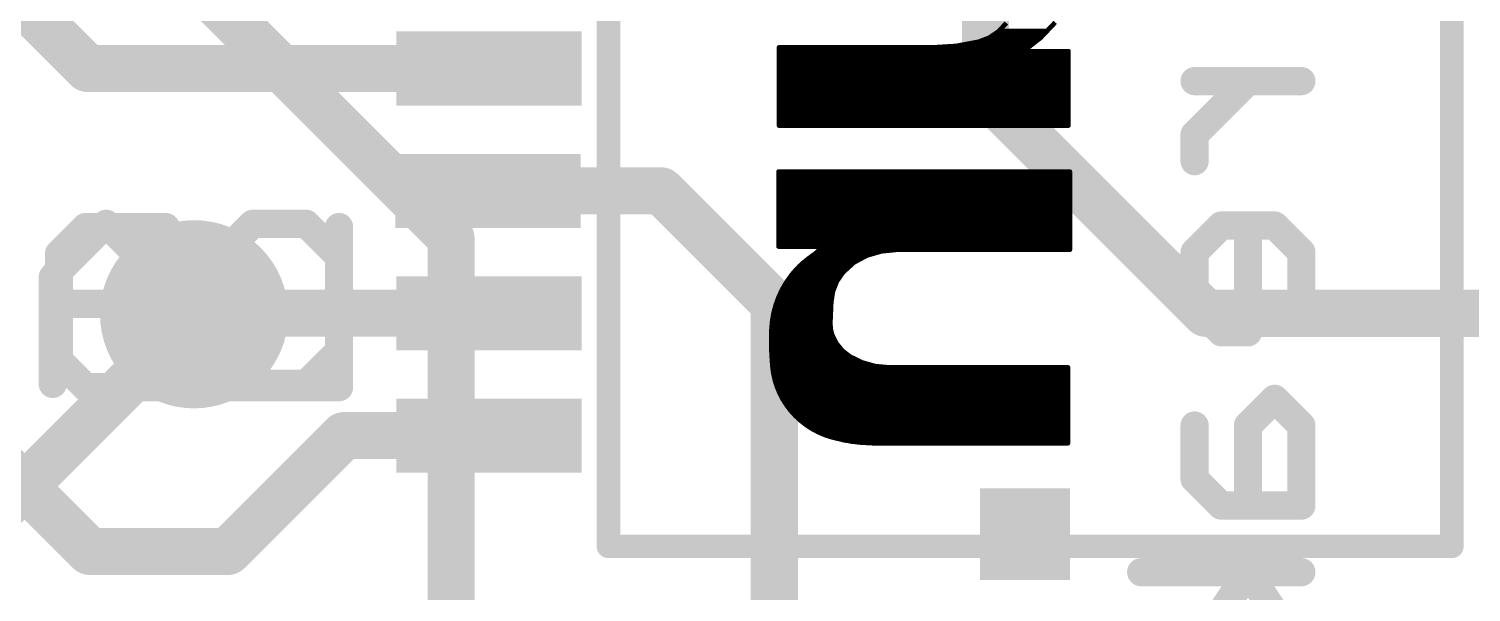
# Model space of a CAD drawing. Extents: x -4.1 to 20.4, y -14 to 28.1.
# Drawn here: x 4.74 to 12.52, y 9.87 to 12.91 of the extents above; entities that cross this region are included whole.
import ezdxf

# ---------------------------------------------------------------- set-up
doc = ezdxf.new("R2010")
doc.units = 0
for name, color, linetype in [('1', 12, 'CONTINUOUS'), ('16', 132, 'CONTINUOUS'), ('18', 110, 'CONTINUOUS'), ('21', 41, 'CONTINUOUS'), ('22', 40, 'CONTINUOUS'), ('51', 53, 'CONTINUOUS')]:
    doc.layers.add(name, color=color, linetype=linetype)

# ---------------------------------------------------------------- blocks, each defined once
blk = doc.blocks.new('RECT')
blk.add_solid([(-0.5, -0.5), (0.5, -0.5), (-0.5, 0.5), (0.5, 0.5)])
blk = doc.blocks.new('ROUNDV')
at = {"const_width": 0.5}
blk.add_lwpolyline([(0, -0.25, 1), (0, 0.25, 1), (0, -0.25)], format="xyb", dxfattribs=at)

msp = doc.modelspace()

# ---------------------------------------------------------------- linework, layer by layer
at = {"layer": '1', "const_width": 0.254}
for points in [[(9.9035, 15.2248), (9.9035, 12.5679)], [(5.0567, 12.7004), (3.7922, 13.9649)], [(7.223, 12.7004), (5.0567, 12.7004)], [(9.9035, 12.5679), (11.0922, 11.3792)], [(7.217, 12.04), (8.153, 12.04)], [(8.153, 12.04), (8.763, 11.43)], [(5.0673, 10.094), (3.7363, 11.4249)], [(8.763, 11.43), (8.763, 2.413)], [(5.6367, 11.3796), (5.6312, 11.3741)], [(7.223, 11.3796), (5.6367, 11.3796)], [(11.0922, 11.3792), (13.0646, 11.3792)], [(6.4393, 10.7192), (5.8141, 10.094)], [(7.223, 10.7192), (6.4393, 10.7192)], [(5.8141, 10.094), (5.0673, 10.094)]]:
    msp.add_lwpolyline(points, dxfattribs=at)
at = {"layer": '1', "const_width": 0.127}
for points in [[(5.0567, 12.7639, 1), (5.0567, 12.6369)], [(5.0118, 12.6555, 1), (5.1016, 12.7453)], [(7.223, 12.6369, 1), (7.223, 12.7639)], [(9.9484, 12.6128, 1), (9.8586, 12.523)], [(9.84, 12.5679, 1), (9.967, 12.5679)], [(7.217, 12.1035, 1), (7.217, 11.9765)], [(8.1979, 12.0849, 1), (8.1081, 11.9951)], [(8.153, 11.9765, 1), (8.153, 12.1035)], [(8.8265, 11.43, 1), (8.6995, 11.43)], [(8.7181, 11.3851, 1), (8.8079, 11.4749)], [(5.5863, 11.419, 1), (5.6761, 11.3292)], [(5.6367, 11.4431, 1), (5.6367, 11.3161)], [(5.6816, 11.3347, 1), (5.5918, 11.4245)], [(7.223, 11.3161, 1), (7.223, 11.4431)], [(11.0922, 11.4427, 1), (11.0922, 11.3157)], [(11.0473, 11.3343, 1), (11.1371, 11.4241)], [(6.4393, 10.7827, 1), (6.4393, 10.6557)], [(6.4842, 10.6743, 1), (6.3944, 10.7641)], [(7.223, 10.6557, 1), (7.223, 10.7827)], [(5.0673, 10.1575, 1), (5.0673, 10.0305)], [(5.0224, 10.0491, 1), (5.1122, 10.1389)], [(5.7692, 10.1389, 1), (5.859, 10.0491)], [(5.8141, 10.0305, 1), (5.8141, 10.1575)]]:
    msp.add_lwpolyline(points, format="xyb", dxfattribs=at)
at = {"layer": '16', "const_width": 0.254}
for points in [[(5.6921, 13.1115), (7.018, 11.7856)], [(7.018, 11.7856), (7.018, 9.558)], [(5.6312, 11.3614), (3.1623, 8.8925)], [(5.6312, 11.3741), (5.6312, 11.3614)]]:
    msp.add_lwpolyline(points, dxfattribs=at)
at = {"layer": '16', "const_width": 0.127}
for points in [[(7.0815, 11.7856, 1), (6.9545, 11.7856)], [(6.9731, 11.7407, 1), (7.0629, 11.8305)], [(5.6947, 11.3741, 1), (5.5677, 11.3741)], [(5.6761, 11.3165, 1), (5.5863, 11.4063)], [(5.5677, 11.3614, 1), (5.6947, 11.3614)]]:
    msp.add_lwpolyline(points, format="xyb", dxfattribs=at)
at = {"layer": '21'}
for points, const_width in [([(7.8678, 10.1213), (7.8678, 17.2608)], 0.127), ([(12.4202, 17.2608), (12.4202, 10.1213)], 0.127), ([(4.8682, 11.5744), (5.1564, 11.8625)], 0.1524), ([(5.1564, 11.8625), (5.4445, 11.5744)], 0.1524), ([(5.9478, 11.8625), (5.8038, 11.7185)], 0.1524), ([(6.2359, 11.8625), (5.9478, 11.8625)], 0.1524), ([(6.38, 11.7185), (6.2359, 11.8625)], 0.1524), ([(5.8038, 11.7185), (5.8038, 11.1423)], 0.1524), ([(4.8682, 10.9982), (4.8682, 11.5744)], 0.1524), ([(5.4445, 11.5744), (5.4445, 10.9982)], 0.1524), ([(4.8682, 11.4304), (5.4445, 11.4304)], 0.1524), ([(5.8038, 11.1423), (5.9478, 10.9982)], 0.1524), ([(6.2359, 10.9982), (6.38, 11.1423)], 0.1524), ([(5.9478, 10.9982), (6.2359, 10.9982)], 0.1524), ([(12.4202, 10.1213), (7.8678, 10.1213)], 0.127)]:
    msp.add_lwpolyline(points, dxfattribs=dict(at, const_width=const_width))
for points, const_width in [([(5.1833, 11.8895, 1), (5.1294, 11.8356)], 0.0762), ([(5.1833, 11.8356, 1), (5.1294, 11.8895)], 0.0762), ([(5.9478, 11.9006, 1), (5.9478, 11.8244)], 0.0762), ([(5.9748, 11.8356, 1), (5.9209, 11.8895)], 0.0762), ([(6.2629, 11.8895, 1), (6.209, 11.8356)], 0.0762), ([(6.2359, 11.8244, 1), (6.2359, 11.9006)], 0.0762), ([(5.7768, 11.7454, 1), (5.8307, 11.6915)], 0.0762), ([(5.8419, 11.7185, 1), (5.7657, 11.7185)], 0.0762), ([(6.353, 11.6915, 1), (6.4069, 11.7454)], 0.0762), ([(4.9063, 11.5744, 1), (4.8301, 11.5744)], 0.0762), ([(4.8413, 11.6014, 1), (4.8952, 11.5475)], 0.0762), ([(5.4826, 11.5744, 1), (5.4064, 11.5744)], 0.0762), ([(5.4175, 11.5475, 1), (5.4714, 11.6014)], 0.0762), ([(4.8682, 11.4685, 1), (4.8682, 11.3923)], 0.0762), ([(5.4445, 11.3923, 1), (5.4445, 11.4685)], 0.0762), ([(5.8307, 11.1692, 1), (5.7768, 11.1153)], 0.0762), ([(6.4069, 11.1153, 1), (6.353, 11.1692)], 0.0762), ([(5.7657, 11.1423, 1), (5.8419, 11.1423)], 0.0762), ([(5.9478, 11.0363, 1), (5.9478, 10.9601)], 0.0762), ([(5.9209, 10.9713, 1), (5.9748, 11.0251)], 0.0762), ([(6.209, 11.0251, 1), (6.2629, 10.9713)], 0.0762), ([(6.2359, 10.9601, 1), (6.2359, 11.0363)], 0.0762), ([(4.8301, 10.9982, 1), (4.9063, 10.9982)], 0.0762), ([(5.4064, 10.9982, 1), (5.4826, 10.9982)], 0.0762), ([(7.8678, 10.1531, 1), (7.8678, 10.0895)], 0.0635), ([(7.8361, 10.1213, 1), (7.8996, 10.1213)], 0.0635), ([(12.3885, 10.1213, 1), (12.452, 10.1213)], 0.0635), ([(12.4202, 10.0895, 1), (12.4202, 10.1531)], 0.0635)]:
    msp.add_lwpolyline(points, format="xyb", dxfattribs=dict(at, const_width=const_width))
at = {"layer": '22'}
for points, const_width in [([(9.9738, 12.901), (10.0155, 12.9462)], 0.0254), ([(10.2795, 12.9499), (10.2011, 12.8672)], 0.0254), ([(9.7431, 12.822), (9.8654, 12.8448)], 0.0254), ([(9.8654, 12.8448), (9.9229, 12.8666)], 0.0254), ([(9.8854, 12.8524), (10.1824, 12.8524)], 0.0254), ([(9.9229, 12.8666), (9.9738, 12.901)], 0.0254), ([(9.9395, 12.8778), (10.2111, 12.8778)], 0.0254), ([(9.9758, 12.9032), (10.2352, 12.9032)], 0.0254), ([(10.2011, 12.8672), (10.1117, 12.7965)], 0.0254), ([(8.7884, 12.3927), (8.7884, 12.8143)], 0.0254), ([(8.7884, 12.8143), (9.619, 12.8143)], 0.0254), ([(8.7884, 12.8016), (10.1181, 12.8016)], 0.0254), ([(8.7884, 12.7762), (10.3505, 12.7762)], 0.0254), ([(9.619, 12.8143), (9.7431, 12.822)], 0.0254), ([(9.7701, 12.827), (10.1502, 12.827)], 0.0254), ([(10.1117, 12.7965), (10.1117, 12.794)], 0.0254), ([(10.1117, 12.794), (10.3505, 12.794)], 0.0254), ([(10.3505, 12.794), (10.3505, 12.3927)], 0.0254), ([(8.7884, 12.7508), (10.3505, 12.7508)], 0.0254), ([(8.7884, 12.7254), (10.3505, 12.7254)], 0.0254), ([(8.7884, 12.7), (10.3505, 12.7)], 0.0254), ([(11.6078, 12.6326), (11.0316, 12.6326)], 0.1524), ([(11.3197, 12.6326), (11.0316, 12.3445)], 0.1524), ([(8.7884, 12.6746), (10.3505, 12.6746)], 0.0254), ([(8.7884, 12.6492), (10.3505, 12.6492)], 0.0254), ([(8.7884, 12.6238), (10.3505, 12.6238)], 0.0254), ([(8.7884, 12.5984), (10.3505, 12.5984)], 0.0254), ([(8.7884, 12.573), (10.3505, 12.573)], 0.0254), ([(8.7884, 12.5476), (10.3505, 12.5476)], 0.0254), ([(8.7884, 12.5222), (10.3505, 12.5222)], 0.0254), ([(8.7884, 12.4968), (10.3505, 12.4968)], 0.0254), ([(8.7884, 12.4714), (10.3505, 12.4714)], 0.0254), ([(8.7884, 12.446), (10.3505, 12.446)], 0.0254), ([(8.7884, 12.4206), (10.3505, 12.4206)], 0.0254), ([(8.7884, 12.3952), (10.3505, 12.3952)], 0.0254), ([(10.3505, 12.3927), (8.7884, 12.3927)], 0.0254), ([(11.0316, 12.3445), (11.0316, 12.2005)], 0.1524), ([(8.7859, 12.1437), (8.7859, 11.7399)], 0.0254), ([(10.3581, 12.1437), (8.7859, 12.1437)], 0.0254), ([(10.3581, 12.1437), (8.7859, 12.1437)], 0.0254), ([(8.7859, 12.1437), (8.7859, 11.7399)], 0.0254), ([(8.7859, 12.1412), (10.3581, 12.1412)], 0.0254), ([(10.3581, 11.7221), (10.3581, 12.1437)], 0.0254), ([(10.3581, 11.7221), (10.3581, 12.1437)], 0.0254), ([(8.7859, 12.1158), (10.3581, 12.1158)], 0.0254), ([(8.7859, 12.0904), (10.3581, 12.0904)], 0.0254), ([(8.7859, 12.065), (10.3581, 12.065)], 0.0254), ([(8.7859, 12.0396), (10.3581, 12.0396)], 0.0254), ([(8.7859, 12.0142), (10.3581, 12.0142)], 0.0254), ([(8.7859, 11.9888), (10.3581, 11.9888)], 0.0254), ([(4.9018, 11.7007), (5.0458, 11.8448)], 0.1524), ([(5.0458, 11.8448), (5.478, 11.8448)], 0.1524), ([(5.478, 11.8448), (5.478, 10.9804)], 0.1524), ([(6.4135, 11.8448), (6.4135, 10.9804)], 0.1524), ([(8.7859, 11.9634), (10.3581, 11.9634)], 0.0254), ([(8.7859, 11.938), (10.3581, 11.938)], 0.0254), ([(8.7859, 11.9126), (10.3581, 11.9126)], 0.0254), ([(11.1756, 11.8531), (11.0316, 11.709)], 0.1524), ([(11.4637, 11.8531), (11.1756, 11.8531)], 0.1524), ([(11.3197, 11.2768), (11.3197, 11.8531)], 0.1524), ([(11.6078, 11.709), (11.4637, 11.8531)], 0.1524), ([(8.7859, 11.8872), (10.3581, 11.8872)], 0.0254), ([(8.7859, 11.8618), (10.3581, 11.8618)], 0.0254), ([(8.7859, 11.8364), (10.3581, 11.8364)], 0.0254), ([(4.9018, 11.1245), (4.9018, 11.7007)], 0.1524), ([(8.7859, 11.811), (10.3581, 11.811)], 0.0254), ([(8.7859, 11.7856), (10.3581, 11.7856)], 0.0254), ([(8.7859, 11.7602), (10.3581, 11.7602)], 0.0254), ([(11.0316, 11.709), (11.0316, 11.4209)], 0.1524), ([(11.6078, 11.4209), (11.6078, 11.709)], 0.1524), ([(8.7859, 11.7399), (9.0068, 11.7399)], 0.0254), ([(8.7859, 11.7399), (9.0068, 11.7399)], 0.0254), ([(8.9459, 11.6738), (8.8986, 11.6336)], 0.0254), ([(8.984, 11.7018), (8.9459, 11.6738)], 0.0254), ([(8.9598, 11.684), (9.2492, 11.684)], 0.0254), ([(8.9992, 11.7145), (8.984, 11.7018)], 0.0254), ([(8.9931, 11.7094), (9.3252, 11.7094)], 0.0254), ([(9.0048, 11.7226), (8.9992, 11.7145)], 0.0254), ([(9.0068, 11.7323), (9.0048, 11.7226)], 0.0254), ([(9.0068, 11.7399), (9.0068, 11.7323)], 0.0254), ([(9.0068, 11.7399), (9.0068, 11.7323)], 0.0254), ([(9.0068, 11.7348), (10.3581, 11.7348)], 0.0254), ([(9.193, 11.6539), (9.2634, 11.6916)], 0.0254), ([(9.2634, 11.6916), (9.3408, 11.7139)], 0.0254), ([(9.3408, 11.7139), (9.4209, 11.7221)], 0.0254), ([(9.4209, 11.7221), (10.3581, 11.7221)], 0.0254), ([(9.4894, 11.7221), (10.3581, 11.7221)], 0.0254), ([(8.857, 11.5875), (8.8002, 11.4976)], 0.0254), ([(8.8986, 11.6336), (8.857, 11.5875)], 0.0254), ([(8.8753, 11.6078), (9.1422, 11.6078)], 0.0254), ([(8.8982, 11.6332), (9.1702, 11.6332)], 0.0254), ([(8.928, 11.6586), (9.2018, 11.6586)], 0.0254), ([(9.1008, 11.5521), (9.1338, 11.6002)], 0.0254), ([(9.1338, 11.6002), (9.193, 11.6539)], 0.0254), ([(8.8217, 11.5316), (9.0927, 11.5316)], 0.0254), ([(8.8377, 11.557), (9.1042, 11.557)], 0.0254), ([(8.8538, 11.5824), (9.1216, 11.5824)], 0.0254), ([(9.0793, 11.4978), (9.1008, 11.5521)], 0.0254), ([(8.8002, 11.4976), (8.7633, 11.398)], 0.0254), ([(8.7846, 11.4554), (9.0727, 11.4554)], 0.0254), ([(8.794, 11.4808), (9.0766, 11.4808)], 0.0254), ([(8.8056, 11.5062), (9.0826, 11.5062)], 0.0254), ([(9.0653, 11.3284), (9.0703, 11.4402)], 0.0254), ([(9.0703, 11.4402), (9.0793, 11.4978)], 0.0254), ([(11.0316, 11.4209), (11.1756, 11.2768)], 0.1524), ([(8.7633, 11.398), (8.7478, 11.2928)], 0.0254), ([(8.7568, 11.3538), (9.0664, 11.3538)], 0.0254), ([(8.7605, 11.3792), (9.0676, 11.3792)], 0.0254), ([(8.7658, 11.4046), (9.0687, 11.4046)], 0.0254), ([(8.7752, 11.43), (9.0698, 11.43)], 0.0254), ([(8.7478, 11.2928), (8.7528, 11.0922)], 0.0254), ([(8.7482, 11.2776), (9.0715, 11.2776)], 0.0254), ([(8.7493, 11.303), (9.0666, 11.303)], 0.0254), ([(8.753, 11.3284), (9.0653, 11.3284)], 0.0254), ([(9.0671, 11.2949), (9.0653, 11.3284)], 0.0254), ([(9.0754, 11.2624), (9.0671, 11.2949)], 0.0254), ([(11.1756, 11.2768), (11.3197, 11.2768)], 0.1524), ([(8.7488, 11.2522), (9.0805, 11.2522)], 0.0254), ([(8.7494, 11.2268), (9.0932, 11.2268)], 0.0254), ([(8.7501, 11.2014), (9.1108, 11.2014)], 0.0254), ([(9.0984, 11.2164), (9.0754, 11.2624)], 0.0254), ([(9.1311, 11.1768), (9.0984, 11.2164)], 0.0254), ([(5.0458, 10.9804), (4.9018, 11.1245)], 0.1524), ([(8.7507, 11.176), (9.1321, 11.176)], 0.0254), ([(8.7513, 11.1506), (9.1652, 11.1506)], 0.0254), ([(8.752, 11.1252), (9.2139, 11.1252)], 0.0254), ([(9.1719, 11.1455), (9.1311, 11.1768)], 0.0254), ([(9.2383, 11.1134), (9.1719, 11.1455)], 0.0254), ([(5.478, 10.9804), (5.0458, 10.9804)], 0.1524), ([(6.4135, 10.9804), (5.8373, 10.9804)], 0.1524), ([(8.7526, 11.0998), (9.2874, 11.0998)], 0.0254), ([(8.7528, 11.0922), (8.7733, 10.9945)], 0.0254), ([(8.7565, 11.0744), (10.348, 11.0744)], 0.0254), ([(8.7619, 11.049), (10.348, 11.049)], 0.0254), ([(9.3094, 11.0937), (9.2383, 11.1134)], 0.0254), ([(9.3828, 11.0871), (9.3094, 11.0937)], 0.0254), ([(10.348, 11.0871), (9.3828, 11.0871)], 0.0254), ([(10.348, 11.0871), (9.3828, 11.0871)], 0.0254), ([(10.348, 10.6782), (10.348, 11.0871)], 0.0254), ([(10.348, 10.6782), (10.348, 11.0871)], 0.0254), ([(8.7672, 11.0236), (10.348, 11.0236)], 0.0254), ([(8.7725, 10.9982), (10.348, 10.9982)], 0.0254), ([(8.7733, 10.9945), (8.8156, 10.904)], 0.0254), ([(8.7834, 10.9728), (10.348, 10.9728)], 0.0254), ([(11.4637, 10.9175), (11.3197, 10.7735)], 0.1524), ([(11.6078, 10.7735), (11.4637, 10.9175)], 0.1524), ([(8.7953, 10.9474), (10.348, 10.9474)], 0.0254), ([(8.8072, 10.922), (10.348, 10.922)], 0.0254), ([(8.8156, 10.904), (8.8773, 10.8255)], 0.0254), ([(8.8214, 10.8966), (10.348, 10.8966)], 0.0254), ([(8.8414, 10.8712), (10.348, 10.8712)], 0.0254), ([(8.8613, 10.8458), (10.348, 10.8458)], 0.0254), ([(8.8773, 10.8255), (8.9348, 10.7766)], 0.0254), ([(8.8833, 10.8204), (10.348, 10.8204)], 0.0254), ([(11.0316, 10.7735), (11.0316, 10.4854)], 0.1524), ([(11.3197, 10.7735), (11.3197, 10.3413)], 0.1524), ([(11.6078, 10.3413), (11.6078, 10.7735)], 0.1524), ([(8.9132, 10.795), (10.348, 10.795)], 0.0254), ([(8.9348, 10.7766), (8.9998, 10.7381)], 0.0254), ([(8.9466, 10.7696), (10.348, 10.7696)], 0.0254), ([(8.9895, 10.7442), (10.348, 10.7442)], 0.0254), ([(8.9998, 10.7381), (9.0703, 10.7112)], 0.0254), ([(9.0504, 10.7188), (10.348, 10.7188)], 0.0254), ([(9.0703, 10.7112), (9.181, 10.6872)], 0.0254), ([(9.1525, 10.6934), (10.348, 10.6934)], 0.0254), ([(9.181, 10.6872), (9.2939, 10.6782)], 0.0254), ([(9.2939, 10.6782), (10.348, 10.6782)], 0.0254), ([(9.2939, 10.6782), (10.348, 10.6782)], 0.0254), ([(11.0316, 10.4854), (11.1756, 10.3413)], 0.1524), ([(11.1756, 10.3413), (11.6078, 10.3413)], 0.1524), ([(11.6078, 9.982), (10.7435, 9.982)], 0.1524), ([(11.3197, 9.982), (11.0316, 9.5498)], 0.1524), ([(11.6078, 9.5498), (11.3197, 9.982)], 0.1524)]:
    msp.add_lwpolyline(points, dxfattribs=dict(at, const_width=const_width))
for points, const_width in [([(9.8631, 12.8507, 1), (9.8677, 12.8389)], 0.0127), ([(9.8666, 12.8386, 1), (9.8642, 12.851)], 0.0127), ([(9.8854, 12.8588, 1), (9.8854, 12.8461)], 0.0127), ([(9.9193, 12.8719, 1), (9.9264, 12.8613)], 0.0127), ([(9.9251, 12.8607, 1), (9.9206, 12.8725)], 0.0127), ([(9.9395, 12.8841, 1), (9.9395, 12.8715)], 0.0127), ([(9.9691, 12.9053, 1), (9.9785, 12.8967)], 0.0127), ([(9.9758, 12.9095, 1), (9.9758, 12.8969)], 0.0127), ([(9.9774, 12.8957, 1), (9.9703, 12.9063)], 0.0127), ([(10.1824, 12.8461, 1), (10.1824, 12.8588)], 0.0127), ([(10.1965, 12.8716, 1), (10.2057, 12.8628)], 0.0127), ([(10.205, 12.8622, 1), (10.1971, 12.8722)], 0.0127), ([(10.2111, 12.8715, 1), (10.2111, 12.8841)], 0.0127), ([(10.2352, 12.8969, 1), (10.2352, 12.9095)], 0.0127), ([(8.7884, 12.8207, 1), (8.7884, 12.808)], 0.0127), ([(8.7884, 12.7826, 1), (8.7884, 12.7699)], 0.0127), ([(8.7948, 12.8143, 1), (8.7821, 12.8143)], 0.0127), ([(8.7884, 12.8079, 1), (8.7884, 12.7953)], 0.0127), ([(9.6186, 12.8206, 1), (9.6194, 12.808)], 0.0127), ([(9.619, 12.808, 1), (9.619, 12.8207)], 0.0127), ([(9.742, 12.8282, 1), (9.7443, 12.8157)], 0.0127), ([(9.7435, 12.8156, 1), (9.7427, 12.8283)], 0.0127), ([(9.7701, 12.8333, 1), (9.7701, 12.8207)], 0.0127), ([(10.1078, 12.8015, 1), (10.1156, 12.7915)], 0.0127), ([(10.1181, 12.7965, 1), (10.1054, 12.7965)], 0.0127), ([(10.1117, 12.8003, 1), (10.1117, 12.7877)], 0.0127), ([(10.1054, 12.794, 1), (10.1181, 12.794)], 0.0127), ([(10.1181, 12.7953, 1), (10.1181, 12.8079)], 0.0127), ([(10.1502, 12.8207, 1), (10.1502, 12.8333)], 0.0127), ([(10.3568, 12.794, 1), (10.3442, 12.794)], 0.0127), ([(10.3505, 12.7877, 1), (10.3505, 12.8003)], 0.0127), ([(10.3505, 12.7699, 1), (10.3505, 12.7826)], 0.0127), ([(8.7884, 12.7064, 1), (8.7884, 12.6937)], 0.0127), ([(8.7884, 12.7571, 1), (8.7884, 12.7445)], 0.0127), ([(8.7884, 12.7317, 1), (8.7884, 12.7191)], 0.0127), ([(10.3505, 12.7445, 1), (10.3505, 12.7571)], 0.0127), ([(10.3505, 12.7191, 1), (10.3505, 12.7317)], 0.0127), ([(10.3505, 12.6937, 1), (10.3505, 12.7064)], 0.0127), ([(11.0316, 12.6707, 1), (11.0316, 12.5945)], 0.0762), ([(11.3466, 12.6057, 1), (11.2927, 12.6596)], 0.0762), ([(11.6078, 12.5945, 1), (11.6078, 12.6707)], 0.0762), ([(8.7884, 12.6302, 1), (8.7884, 12.6175)], 0.0127), ([(8.7884, 12.6809, 1), (8.7884, 12.6683)], 0.0127), ([(8.7884, 12.6555, 1), (8.7884, 12.6429)], 0.0127), ([(10.3505, 12.6683, 1), (10.3505, 12.6809)], 0.0127), ([(10.3505, 12.6429, 1), (10.3505, 12.6555)], 0.0127), ([(10.3505, 12.6175, 1), (10.3505, 12.6302)], 0.0127), ([(8.7884, 12.554, 1), (8.7884, 12.5413)], 0.0127), ([(8.7884, 12.6047, 1), (8.7884, 12.5921)], 0.0127), ([(8.7884, 12.5793, 1), (8.7884, 12.5667)], 0.0127), ([(8.7884, 12.5285, 1), (8.7884, 12.5159)], 0.0127), ([(10.3505, 12.5921, 1), (10.3505, 12.6047)], 0.0127), ([(10.3505, 12.5667, 1), (10.3505, 12.5793)], 0.0127), ([(10.3505, 12.5413, 1), (10.3505, 12.554)], 0.0127), ([(10.3505, 12.5159, 1), (10.3505, 12.5285)], 0.0127), ([(8.7884, 12.4778, 1), (8.7884, 12.4651)], 0.0127), ([(8.7884, 12.5031, 1), (8.7884, 12.4905)], 0.0127), ([(8.7884, 12.4523, 1), (8.7884, 12.4397)], 0.0127), ([(10.3505, 12.4905, 1), (10.3505, 12.5031)], 0.0127), ([(10.3505, 12.4651, 1), (10.3505, 12.4778)], 0.0127), ([(10.3505, 12.4397, 1), (10.3505, 12.4523)], 0.0127), ([(8.7884, 12.4016, 1), (8.7884, 12.3889)], 0.0127), ([(8.7884, 12.3991, 1), (8.7884, 12.3864)], 0.0127), ([(8.7884, 12.4269, 1), (8.7884, 12.4143)], 0.0127), ([(8.7821, 12.3927, 1), (8.7948, 12.3927)], 0.0127), ([(10.3442, 12.3927, 1), (10.3568, 12.3927)], 0.0127), ([(10.3505, 12.4143, 1), (10.3505, 12.4269)], 0.0127), ([(10.3505, 12.3889, 1), (10.3505, 12.4016)], 0.0127), ([(10.3505, 12.3864, 1), (10.3505, 12.3991)], 0.0127), ([(11.0046, 12.3715, 1), (11.0585, 12.3176)], 0.0762), ([(11.0697, 12.3445, 1), (10.9935, 12.3445)], 0.0762), ([(10.9935, 12.2005, 1), (11.0697, 12.2005)], 0.0762), ([(8.7859, 12.1501, 1), (8.7859, 12.1374)], 0.0127), ([(8.7859, 12.1501, 1), (8.7859, 12.1374)], 0.0127), ([(8.7859, 12.1476, 1), (8.7859, 12.1349)], 0.0127), ([(8.7922, 12.1437, 1), (8.7796, 12.1437)], 0.0127), ([(8.7922, 12.1437, 1), (8.7796, 12.1437)], 0.0127), ([(10.3644, 12.1437, 1), (10.3518, 12.1437)], 0.0127), ([(10.3644, 12.1437, 1), (10.3518, 12.1437)], 0.0127), ([(10.3581, 12.1374, 1), (10.3581, 12.1501)], 0.0127), ([(10.3581, 12.1374, 1), (10.3581, 12.1501)], 0.0127), ([(10.3581, 12.1349, 1), (10.3581, 12.1476)], 0.0127), ([(8.7859, 12.0968, 1), (8.7859, 12.0841)], 0.0127), ([(8.7859, 12.0714, 1), (8.7859, 12.0587)], 0.0127), ([(8.7859, 12.1221, 1), (8.7859, 12.1095)], 0.0127), ([(10.3581, 12.1095, 1), (10.3581, 12.1221)], 0.0127), ([(10.3581, 12.0841, 1), (10.3581, 12.0968)], 0.0127), ([(10.3581, 12.0587, 1), (10.3581, 12.0714)], 0.0127), ([(8.7859, 12.0206, 1), (8.7859, 12.0079)], 0.0127), ([(8.7859, 11.9952, 1), (8.7859, 11.9825)], 0.0127), ([(8.7859, 12.0459, 1), (8.7859, 12.0333)], 0.0127), ([(10.3581, 12.0333, 1), (10.3581, 12.0459)], 0.0127), ([(10.3581, 12.0079, 1), (10.3581, 12.0206)], 0.0127), ([(10.3581, 11.9825, 1), (10.3581, 11.9952)], 0.0127), ([(5.0458, 11.8829, 1), (5.0458, 11.8067)], 0.0762), ([(5.0728, 11.8178, 1), (5.0189, 11.8717)], 0.0762), ([(5.5161, 11.8448, 1), (5.4399, 11.8448)], 0.0762), ([(5.478, 11.8067, 1), (5.478, 11.8829)], 0.0762), ([(6.4516, 11.8448, 1), (6.3754, 11.8448)], 0.0762), ([(8.7859, 11.9444, 1), (8.7859, 11.9317)], 0.0127), ([(8.7859, 11.919, 1), (8.7859, 11.9063)], 0.0127), ([(8.7859, 11.9697, 1), (8.7859, 11.9571)], 0.0127), ([(10.3581, 11.9571, 1), (10.3581, 11.9697)], 0.0127), ([(10.3581, 11.9317, 1), (10.3581, 11.9444)], 0.0127), ([(10.3581, 11.9063, 1), (10.3581, 11.919)], 0.0127), ([(11.1756, 11.8912, 1), (11.1756, 11.815)], 0.0762), ([(11.2026, 11.8261, 1), (11.1487, 11.88)], 0.0762), ([(11.3578, 11.8531, 1), (11.2816, 11.8531)], 0.0762), ([(11.4907, 11.88, 1), (11.4368, 11.8261)], 0.0762), ([(11.4637, 11.815, 1), (11.4637, 11.8912)], 0.0762), ([(8.7859, 11.8681, 1), (8.7859, 11.8555)], 0.0127), ([(8.7859, 11.8428, 1), (8.7859, 11.8301)], 0.0127), ([(8.7859, 11.8935, 1), (8.7859, 11.8809)], 0.0127), ([(10.3581, 11.8809, 1), (10.3581, 11.8935)], 0.0127), ([(10.3581, 11.8555, 1), (10.3581, 11.8681)], 0.0127), ([(10.3581, 11.8301, 1), (10.3581, 11.8428)], 0.0127), ([(4.9399, 11.7007, 1), (4.8637, 11.7007)], 0.0762), ([(4.8748, 11.7276, 1), (4.9287, 11.6738)], 0.0762), ([(8.7859, 11.7919, 1), (8.7859, 11.7793)], 0.0127), ([(8.7859, 11.7666, 1), (8.7859, 11.7539)], 0.0127), ([(8.7859, 11.8173, 1), (8.7859, 11.8047)], 0.0127), ([(10.3581, 11.8047, 1), (10.3581, 11.8173)], 0.0127), ([(10.3581, 11.7793, 1), (10.3581, 11.7919)], 0.0127), ([(10.3581, 11.7539, 1), (10.3581, 11.7666)], 0.0127), ([(11.0697, 11.709, 1), (10.9935, 11.709)], 0.0762), ([(11.0046, 11.7359, 1), (11.0585, 11.6821)], 0.0762), ([(11.6459, 11.709, 1), (11.5697, 11.709)], 0.0762), ([(11.5809, 11.6821, 1), (11.6347, 11.7359)], 0.0762), ([(8.7859, 11.7462, 1), (8.7859, 11.7336)], 0.0127), ([(8.7859, 11.7462, 1), (8.7859, 11.7336)], 0.0127), ([(8.7796, 11.7399, 1), (8.7922, 11.7399)], 0.0127), ([(8.7796, 11.7399, 1), (8.7922, 11.7399)], 0.0127), ([(8.9459, 11.6738, 0.0664), (8.857, 11.5875)], 0.0254), ([(8.984, 11.7018, 0.0022), (8.9459, 11.6738)], 0.0254), ([(8.9421, 11.6789, 1), (8.9497, 11.6687)], 0.0127), ([(8.9421, 11.6789, 1), (8.9497, 11.6687)], 0.0127), ([(8.95, 11.669, 1), (8.9418, 11.6786)], 0.0127), ([(8.9497, 11.6687, 1), (8.9421, 11.6789)], 0.0127), ([(8.9598, 11.6904, 1), (8.9598, 11.6777)], 0.0127), ([(8.984, 11.7018, 0.0333), (8.9992, 11.7145)], 0.0254), ([(8.9803, 11.7069, 1), (8.9877, 11.6967)], 0.0127), ([(8.9799, 11.7067, 1), (8.9881, 11.6969)], 0.0127), ([(8.9878, 11.6967, 1), (8.9802, 11.7069)], 0.0127), ([(8.9877, 11.6967, 1), (8.9803, 11.7069)], 0.0127), ([(8.9931, 11.7157, 1), (8.9931, 11.7031)], 0.0127), ([(8.9992, 11.7145, 0.205), (9.0068, 11.7323)], 0.0254), ([(8.9948, 11.7191, 1), (9.0036, 11.7099)], 0.0127), ([(8.994, 11.7181, 1), (9.0044, 11.7109)], 0.0127), ([(9.0036, 11.7099, 1), (8.9948, 11.7191)], 0.0127), ([(9.0033, 11.7096, 1), (8.9951, 11.7194)], 0.0127), ([(8.9986, 11.7239, 1), (9.011, 11.7214)], 0.0127), ([(9.01, 11.719, 1), (8.9996, 11.7262)], 0.0127), ([(9.0131, 11.7399, 1), (9.0005, 11.7399)], 0.0127), ([(9.0131, 11.7399, 1), (9.0005, 11.7399)], 0.0127), ([(9.0068, 11.7411, 1), (9.0068, 11.7285)], 0.0127), ([(9.0131, 11.7323, 1), (9.0005, 11.7323)], 0.0127), ([(9.0005, 11.7323, 1), (9.0131, 11.7323)], 0.0127), ([(9.0005, 11.7323, 1), (9.0131, 11.7323)], 0.0127), ([(9.013, 11.731, 1), (9.0006, 11.7336)], 0.0127), ([(9.0068, 11.7336, 1), (9.0068, 11.7462)], 0.0127), ([(9.0068, 11.7336, 1), (9.0068, 11.7462)], 0.0127), ([(9.2634, 11.6916, 0.1229), (9.1338, 11.6002)], 0.0254), ([(9.2492, 11.6777, 1), (9.2492, 11.6904)], 0.0127), ([(9.4209, 11.7221, 0.0895), (9.2634, 11.6916)], 0.0254), ([(9.2616, 11.6977, 1), (9.2652, 11.6855)], 0.0127), ([(9.2611, 11.6975, 1), (9.2657, 11.6857)], 0.0127), ([(9.2664, 11.686, 1), (9.2604, 11.6972)], 0.0127), ([(9.2657, 11.6857, 1), (9.2611, 11.6975)], 0.0127), ([(9.3252, 11.7031, 1), (9.3252, 11.7157)], 0.0127), ([(9.3401, 11.7202, 1), (9.3414, 11.7076)], 0.0127), ([(9.3425, 11.7078, 1), (9.339, 11.72)], 0.0127), ([(9.4894, 11.7221, 0.0064), (9.4209, 11.7221)], 0.0254), ([(9.4209, 11.7285, 1), (9.4209, 11.7158)], 0.0127), ([(9.4208, 11.7284, 1), (9.421, 11.7158)], 0.0127), ([(9.4215, 11.7158, 1), (9.4203, 11.7284)], 0.0127), ([(9.421, 11.7158, 1), (9.4208, 11.7284)], 0.0127), ([(9.4894, 11.7285, 1), (9.4894, 11.7158)], 0.0127), ([(9.4893, 11.7158, 1), (9.4895, 11.7284)], 0.0127), ([(10.3518, 11.7221, 1), (10.3644, 11.7221)], 0.0127), ([(10.3518, 11.7221, 1), (10.3644, 11.7221)], 0.0127), ([(10.3581, 11.7285, 1), (10.3581, 11.7411)], 0.0127), ([(10.3581, 11.7158, 1), (10.3581, 11.7285)], 0.0127), ([(10.3581, 11.7158, 1), (10.3581, 11.7285)], 0.0127), ([(8.857, 11.5875, 0.1577), (8.7478, 11.2928)], 0.0254), ([(8.8624, 11.5841, 1), (8.8516, 11.5909)], 0.0127), ([(8.862, 11.5836, 1), (8.852, 11.5914)], 0.0127), ([(8.8753, 11.6142, 1), (8.8753, 11.6015)], 0.0127), ([(8.8982, 11.6395, 1), (8.8982, 11.6269)], 0.0127), ([(8.8945, 11.6384, 1), (8.9027, 11.6288)], 0.0127), ([(8.9033, 11.6293, 1), (8.8939, 11.6379)], 0.0127), ([(8.928, 11.6649, 1), (8.928, 11.6523)], 0.0127), ([(9.1338, 11.6002, 0.1688), (9.0703, 11.4402)], 0.0254), ([(9.1295, 11.6049, 1), (9.1381, 11.5955)], 0.0127), ([(9.129, 11.6043, 1), (9.1386, 11.5961)], 0.0127), ([(9.139, 11.5966, 1), (9.1286, 11.6038)], 0.0127), ([(9.1386, 11.5961, 1), (9.129, 11.6043)], 0.0127), ([(9.1422, 11.6015, 1), (9.1422, 11.6142)], 0.0127), ([(9.1702, 11.6269, 1), (9.1702, 11.6395)], 0.0127), ([(9.19, 11.6595, 1), (9.196, 11.6483)], 0.0127), ([(9.1972, 11.6492, 1), (9.1887, 11.6586)], 0.0127), ([(9.2018, 11.6523, 1), (9.2018, 11.6649)], 0.0127), ([(8.8217, 11.538, 1), (8.8217, 11.5253)], 0.0127), ([(8.8377, 11.5633, 1), (8.8377, 11.5507)], 0.0127), ([(8.8538, 11.5887, 1), (8.8538, 11.5761)], 0.0127), ([(8.8523, 11.5918, 1), (8.8617, 11.5832)], 0.0127), ([(8.852, 11.5914, 1), (8.862, 11.5836)], 0.0127), ([(9.0927, 11.5253, 1), (9.0927, 11.538)], 0.0127), ([(9.0956, 11.5557, 1), (9.1061, 11.5485)], 0.0127), ([(9.1067, 11.5497, 1), (9.0949, 11.5544)], 0.0127), ([(9.1042, 11.5507, 1), (9.1042, 11.5633)], 0.0127), ([(9.1216, 11.5761, 1), (9.1216, 11.5887)], 0.0127), ([(8.7846, 11.4618, 1), (8.7846, 11.4491)], 0.0127), ([(8.794, 11.4871, 1), (8.794, 11.4745)], 0.0127), ([(8.7949, 11.501, 1), (8.8056, 11.4942)], 0.0127), ([(8.8062, 11.4954, 1), (8.7943, 11.4998)], 0.0127), ([(8.8056, 11.5125, 1), (8.8056, 11.4999)], 0.0127), ([(9.0653, 11.3284, 0.0006), (9.0703, 11.4402)], 0.0254), ([(9.064, 11.4412, 1), (9.0766, 11.4392)], 0.0127), ([(9.064, 11.4405, 1), (9.0766, 11.4399)], 0.0127), ([(9.0766, 11.4399, 1), (9.064, 11.4405)], 0.0127), ([(9.0766, 11.4399, 1), (9.064, 11.4405)], 0.0127), ([(9.0727, 11.4491, 1), (9.0727, 11.4618)], 0.0127), ([(9.0734, 11.5002, 1), (9.0852, 11.4955)], 0.0127), ([(9.0856, 11.4969, 1), (9.073, 11.4988)], 0.0127), ([(9.0766, 11.4745, 1), (9.0766, 11.4871)], 0.0127), ([(9.0826, 11.4999, 1), (9.0826, 11.5125)], 0.0127), ([(11.0585, 11.4478, 1), (11.0046, 11.3939)], 0.0762), ([(10.9935, 11.4209, 1), (11.0697, 11.4209)], 0.0762), ([(11.5697, 11.4209, 1), (11.6459, 11.4209)], 0.0762), ([(8.7568, 11.3601, 1), (8.7568, 11.3475)], 0.0127), ([(8.7605, 11.3856, 1), (8.7605, 11.3729)], 0.0127), ([(8.7573, 11.4002, 1), (8.7692, 11.3958)], 0.0127), ([(8.7696, 11.397, 1), (8.757, 11.3989)], 0.0127), ([(8.7658, 11.4109, 1), (8.7658, 11.3983)], 0.0127), ([(8.7752, 11.4363, 1), (8.7752, 11.4237)], 0.0127), ([(9.0664, 11.3475, 1), (9.0664, 11.3601)], 0.0127), ([(9.0676, 11.3729, 1), (9.0676, 11.3856)], 0.0127), ([(9.0687, 11.3983, 1), (9.0687, 11.4109)], 0.0127), ([(9.0698, 11.4237, 1), (9.0698, 11.4363)], 0.0127), ([(8.7478, 11.2928, 0.0335), (8.7528, 11.0922)], 0.0254), ([(8.7541, 11.293, 1), (8.7415, 11.2926)], 0.0127), ([(8.7415, 11.2937, 1), (8.7541, 11.2919)], 0.0127), ([(8.7415, 11.2931, 1), (8.7541, 11.2925)], 0.0127), ([(8.7541, 11.2925, 1), (8.7415, 11.2931)], 0.0127), ([(8.7482, 11.284, 1), (8.7482, 11.2713)], 0.0127), ([(8.7493, 11.3094, 1), (8.7493, 11.2967)], 0.0127), ([(8.753, 11.3347, 1), (8.753, 11.3221)], 0.0127), ([(9.0653, 11.3284, 0.0992), (9.0754, 11.2624)], 0.0254), ([(9.0716, 11.3287, 1), (9.059, 11.3281)], 0.0127), ([(9.059, 11.3287, 1), (9.0716, 11.3281)], 0.0127), ([(9.059, 11.3287, 1), (9.0716, 11.3281)], 0.0127), ([(9.0716, 11.3281, 1), (9.059, 11.3287)], 0.0127), ([(9.0732, 11.2965, 1), (9.0609, 11.2933)], 0.0127), ([(9.0607, 11.2946, 1), (9.0734, 11.2952)], 0.0127), ([(9.0653, 11.3221, 1), (9.0653, 11.3347)], 0.0127), ([(9.0666, 11.2967, 1), (9.0666, 11.3094)], 0.0127), ([(9.0715, 11.2713, 1), (9.0715, 11.284)], 0.0127), ([(11.1756, 11.3149, 1), (11.1756, 11.2387)], 0.0762), ([(11.1487, 11.2499, 1), (11.2026, 11.3038)], 0.0762), ([(11.2816, 11.2768, 1), (11.3578, 11.2768)], 0.0762), ([(11.3197, 11.2387, 1), (11.3197, 11.3149)], 0.0762), ([(8.7488, 11.2585, 1), (8.7488, 11.2459)], 0.0127), ([(8.7494, 11.2332, 1), (8.7494, 11.2205)], 0.0127), ([(8.7501, 11.2078, 1), (8.7501, 11.1951)], 0.0127), ([(9.0811, 11.2652, 1), (9.0697, 11.2596)], 0.0127), ([(9.0754, 11.2624, 0.1719), (9.1719, 11.1455)], 0.0254), ([(9.0814, 11.2646, 1), (9.0694, 11.2602)], 0.0127), ([(9.0692, 11.2608, 1), (9.0816, 11.264)], 0.0127), ([(9.0694, 11.2602, 1), (9.0814, 11.2646)], 0.0127), ([(9.0805, 11.2459, 1), (9.0805, 11.2585)], 0.0127), ([(9.1033, 11.2204, 1), (9.0935, 11.2124)], 0.0127), ([(9.0927, 11.2136, 1), (9.104, 11.2192)], 0.0127), ([(9.0932, 11.2205, 1), (9.0932, 11.2332)], 0.0127), ([(9.1108, 11.1951, 1), (9.1108, 11.2078)], 0.0127), ([(4.9287, 11.1514, 1), (4.8748, 11.0975)], 0.0762), ([(4.8637, 11.1245, 1), (4.9399, 11.1245)], 0.0762), ([(8.7507, 11.1823, 1), (8.7507, 11.1697)], 0.0127), ([(8.7513, 11.157, 1), (8.7513, 11.1443)], 0.0127), ([(8.752, 11.1316, 1), (8.752, 11.1189)], 0.0127), ([(9.135, 11.1818, 1), (9.1272, 11.1717)], 0.0127), ([(9.1262, 11.1727, 1), (9.136, 11.1808)], 0.0127), ([(9.1321, 11.1697, 1), (9.1321, 11.1823)], 0.0127), ([(9.1652, 11.1443, 1), (9.1652, 11.157)], 0.0127), ([(9.1747, 11.1512, 1), (9.1691, 11.1398)], 0.0127), ([(9.1719, 11.1455, 0.136), (9.3828, 11.0871)], 0.0254), ([(9.1752, 11.1509, 1), (9.1686, 11.1401)], 0.0127), ([(9.168, 11.1405, 1), (9.1758, 11.1505)], 0.0127), ([(9.1686, 11.1401, 1), (9.1752, 11.1509)], 0.0127), ([(9.2139, 11.1189, 1), (9.2139, 11.1316)], 0.0127), ([(5.0458, 11.0185, 1), (5.0458, 10.9423)], 0.0762), ([(5.478, 10.9423, 1), (5.478, 11.0185)], 0.0762), ([(5.8373, 11.0185, 1), (5.8373, 10.9423)], 0.0762), ([(6.4135, 10.9423, 1), (6.4135, 11.0185)], 0.0762), ([(8.7526, 11.1061, 1), (8.7526, 11.0935)], 0.0127), ([(8.759, 11.0935, 1), (8.7466, 11.0909)], 0.0127), ([(8.7528, 11.0922, 0.1741), (8.8773, 10.8255)], 0.0254), ([(8.7591, 11.0928, 1), (8.7465, 11.0916)], 0.0127), ([(8.7465, 11.0916, 1), (8.7591, 11.0928)], 0.0127), ([(8.7465, 11.092, 1), (8.7591, 11.0924)], 0.0127), ([(8.7565, 11.0808, 1), (8.7565, 11.0681)], 0.0127), ([(8.7619, 11.0554, 1), (8.7619, 11.0427)], 0.0127), ([(9.24, 11.1195, 1), (9.2366, 11.1073)], 0.0127), ([(9.2355, 11.1077, 1), (9.2411, 11.1191)], 0.0127), ([(9.2874, 11.0935, 1), (9.2874, 11.1061)], 0.0127), ([(9.3099, 11.1, 1), (9.3088, 11.0874)], 0.0127), ([(9.3077, 11.0876, 1), (9.3111, 11.0998)], 0.0127), ([(9.3828, 11.0935, 1), (9.3828, 11.0808)], 0.0127), ([(9.3828, 11.0935, 1), (9.3828, 11.0808)], 0.0127), ([(9.3822, 11.0808, 1), (9.3834, 11.0934)], 0.0127), ([(9.3828, 11.0808, 1), (9.3828, 11.0934)], 0.0127), ([(10.3544, 11.0871, 1), (10.3417, 11.0871)], 0.0127), ([(10.3544, 11.0871, 1), (10.3417, 11.0871)], 0.0127), ([(10.348, 11.0808, 1), (10.348, 11.0935)], 0.0127), ([(10.348, 11.0808, 1), (10.348, 11.0935)], 0.0127), ([(10.348, 11.0681, 1), (10.348, 11.0808)], 0.0127), ([(10.348, 11.0427, 1), (10.348, 11.0554)], 0.0127), ([(5.0189, 10.9535, 1), (5.0728, 11.0074)], 0.0762), ([(5.4399, 10.9804, 1), (5.5161, 10.9804)], 0.0762), ([(6.3754, 10.9804, 1), (6.4516, 10.9804)], 0.0762), ([(8.7672, 11.0299, 1), (8.7672, 11.0173)], 0.0127), ([(8.7725, 11.0046, 1), (8.7725, 10.9919)], 0.0127), ([(8.7791, 10.9972, 1), (8.7676, 10.9918)], 0.0127), ([(8.7671, 10.9932, 1), (8.7795, 10.9958)], 0.0127), ([(8.7834, 10.9792, 1), (8.7834, 10.9665)], 0.0127), ([(10.348, 11.0173, 1), (10.348, 11.0299)], 0.0127), ([(10.348, 10.9919, 1), (10.348, 11.0046)], 0.0127), ([(10.348, 10.9665, 1), (10.348, 10.9792)], 0.0127), ([(11.4907, 10.9445, 1), (11.4368, 10.8906)], 0.0762), ([(11.4907, 10.8906, 1), (11.4368, 10.9445)], 0.0762), ([(8.7953, 10.9537, 1), (8.7953, 10.9411)], 0.0127), ([(8.8072, 10.9284, 1), (8.8072, 10.9157)], 0.0127), ([(8.8206, 10.9079, 1), (8.8106, 10.9001)], 0.0127), ([(8.8098, 10.9013, 1), (8.8213, 10.9067)], 0.0127), ([(8.8214, 10.903, 1), (8.8214, 10.8903)], 0.0127), ([(10.348, 10.9411, 1), (10.348, 10.9537)], 0.0127), ([(10.348, 10.9157, 1), (10.348, 10.9284)], 0.0127), ([(10.348, 10.8903, 1), (10.348, 10.903)], 0.0127), ([(8.8414, 10.8775, 1), (8.8414, 10.8649)], 0.0127), ([(8.8613, 10.8521, 1), (8.8613, 10.8395)], 0.0127), ([(8.8814, 10.8303, 1), (8.8732, 10.8207)], 0.0127), ([(8.8773, 10.8255, 0.1281), (9.0703, 10.7112)], 0.0254), ([(8.8818, 10.83, 1), (8.8728, 10.821)], 0.0127), ([(8.8723, 10.8216, 1), (8.8823, 10.8294)], 0.0127), ([(8.8728, 10.821, 1), (8.8818, 10.83)], 0.0127), ([(8.8833, 10.8268, 1), (8.8833, 10.8141)], 0.0127), ([(10.348, 10.8649, 1), (10.348, 10.8775)], 0.0127), ([(10.348, 10.8395, 1), (10.348, 10.8521)], 0.0127), ([(10.348, 10.8141, 1), (10.348, 10.8268)], 0.0127), ([(11.0697, 10.7735, 1), (10.9935, 10.7735)], 0.0762), ([(11.2927, 10.8004, 1), (11.3466, 10.7465)], 0.0762), ([(11.3578, 10.7735, 1), (11.2816, 10.7735)], 0.0762), ([(11.6459, 10.7735, 1), (11.5697, 10.7735)], 0.0762), ([(11.5809, 10.7465, 1), (11.6347, 10.8004)], 0.0762), ([(8.9132, 10.8013, 1), (8.9132, 10.7887)], 0.0127), ([(8.9381, 10.7821, 1), (8.9316, 10.7711)], 0.0127), ([(8.9307, 10.7718, 1), (8.9389, 10.7814)], 0.0127), ([(8.9466, 10.7759, 1), (8.9466, 10.7633)], 0.0127), ([(8.9895, 10.7506, 1), (8.9895, 10.7379)], 0.0127), ([(9.002, 10.7441, 1), (8.9975, 10.7322)], 0.0127), ([(8.9965, 10.7327, 1), (9.003, 10.7436)], 0.0127), ([(10.348, 10.7887, 1), (10.348, 10.8013)], 0.0127), ([(10.348, 10.7633, 1), (10.348, 10.7759)], 0.0127), ([(10.348, 10.7379, 1), (10.348, 10.7506)], 0.0127), ([(9.0504, 10.7251, 1), (9.0504, 10.7125)], 0.0127), ([(9.0716, 10.7174, 1), (9.069, 10.705)], 0.0127), ([(9.0703, 10.7112, 0.0668), (9.2939, 10.6782)], 0.0254), ([(9.0721, 10.7173, 1), (9.0685, 10.7051)], 0.0127), ([(9.068, 10.7053, 1), (9.0726, 10.7171)], 0.0127), ([(9.0685, 10.7051, 1), (9.0721, 10.7173)], 0.0127), ([(9.1525, 10.6997, 1), (9.1525, 10.6871)], 0.0127), ([(9.1815, 10.6936, 1), (9.1805, 10.6809)], 0.0127), ([(9.1797, 10.681, 1), (9.1823, 10.6934)], 0.0127), ([(9.2939, 10.6845, 1), (9.2939, 10.6719)], 0.0127), ([(9.2939, 10.6845, 1), (9.2939, 10.6719)], 0.0127), ([(9.2934, 10.6719, 1), (9.2944, 10.6845)], 0.0127), ([(9.2938, 10.6719, 1), (9.294, 10.6845)], 0.0127), ([(10.3417, 10.6782, 1), (10.3544, 10.6782)], 0.0127), ([(10.3417, 10.6782, 1), (10.3544, 10.6782)], 0.0127), ([(10.348, 10.7125, 1), (10.348, 10.7251)], 0.0127), ([(10.348, 10.6871, 1), (10.348, 10.6997)], 0.0127), ([(10.348, 10.6719, 1), (10.348, 10.6845)], 0.0127), ([(10.348, 10.6719, 1), (10.348, 10.6845)], 0.0127), ([(11.0585, 10.5123, 1), (11.0046, 10.4584)], 0.0762), ([(10.9935, 10.4854, 1), (11.0697, 10.4854)], 0.0762), ([(11.1756, 10.3794, 1), (11.1756, 10.3032)], 0.0762), ([(11.1487, 10.3144, 1), (11.2026, 10.3683)], 0.0762), ([(11.2816, 10.3413, 1), (11.3578, 10.3413)], 0.0762), ([(11.5697, 10.3413, 1), (11.6459, 10.3413)], 0.0762), ([(11.6078, 10.3032, 1), (11.6078, 10.3794)], 0.0762), ([(10.7435, 10.0201, 1), (10.7435, 9.9439)], 0.0762), ([(11.3514, 10.0031, 1), (11.288, 9.9609)], 0.0762), ([(11.3514, 9.9609, 1), (11.288, 10.0031)], 0.0762), ([(11.6078, 9.9439, 1), (11.6078, 10.0201)], 0.0762)]:
    msp.add_lwpolyline(points, format="xyb", dxfattribs=dict(at, const_width=const_width))
at = {"layer": '51', "const_width": 0.127}
for points in [[(7.8678, 17.2608), (7.8678, 10.1213)], [(12.4202, 10.1213), (12.4202, 17.2608)], [(7.8678, 10.1213), (12.4202, 10.1213)]]:
    msp.add_lwpolyline(points, dxfattribs=at)
at = {"layer": '51', "const_width": 0.0635}
for points in [[(7.8678, 10.1531, 1), (7.8678, 10.0895)], [(7.8361, 10.1213, 1), (7.8996, 10.1213)], [(12.3885, 10.1213, 1), (12.452, 10.1213)], [(12.4202, 10.0895, 1), (12.4202, 10.1531)]]:
    msp.add_lwpolyline(points, format="xyb", dxfattribs=at)

# ---------------------------------------------------------------- block references
at = {"layer": '1', "yscale": 0.4}
for p in [(7.223, 12.7004), (7.217, 12.04), (7.223, 11.3796), (7.223, 10.7192)]:
    msp.add_blockref('RECT', p, dxfattribs=at)
at = {"layer": '18', "xscale": 1.016, "yscale": 1.016}
msp.add_blockref('ROUNDV', (5.6312, 11.3741), dxfattribs=at)
msp.add_blockref('ROUNDV', (5.6312, 11.3741), dxfattribs=at)
at = {"layer": '22', "xscale": 0.4953, "yscale": 0.4851, "rotation": 270}
msp.add_blockref('RECT', (10.1156, 10.1867), dxfattribs=at)

doc.saveas('drawing.dxf')
